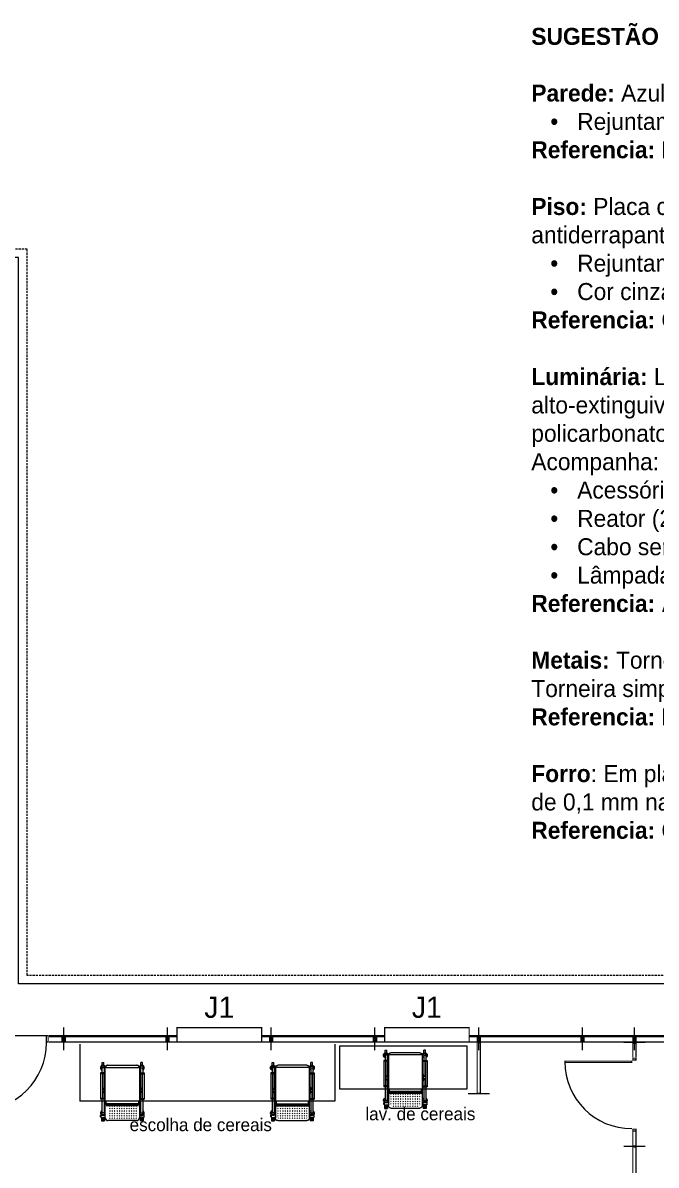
# Model space of a CAD drawing. Header units: millimetres. Extents: x -18806 to 201070, y -25046 to 92854.
# Drawn here: x 166125 to 173571, y 79422 to 92854 of the extents above; entities that cross this region are included whole.
import ezdxf
from ezdxf.enums import TextEntityAlignment as Align

# ---------------------------------------------------------------- set-up
doc = ezdxf.new("R2010")
doc.units = ezdxf.units.MM
doc.header["$LTSCALE"] = 50
doc.linetypes.add('DASHED', pattern=[0.75, 0.5, -0.25])
doc.linetypes.add('HIDDEN2', pattern=[0.1875, 0.125, -0.0625])
for name, color, linetype in [('DET', 8, 'Continuous'), ('LAYC', 4, 'Continuous'), ('SOB', 8, 'HIDDEN2')]:
    doc.layers.add(name, color=color, linetype=linetype)
doc.styles.add('1', font='stylu.ttf', dxfattribs={"width": 0.75, "height": 0.35})
doc.styles.add('2', font='stylu.ttf', dxfattribs={"height": 0.35})
doc.styles.add('L1', font='txt', dxfattribs={"height": 0.18})
doc.dimstyles.new('1', dxfattribs={"dimtxt": 0.2, "dimasz": 0.1, "dimexe": 0.1, "dimexo": 0.9, "dimgap": 0.1, "dimtad": 1, "dimzin": 0, "dimdsep": 46, "dimtxsty": '1', "dimsah": 1, "dimcen": -0.1, "dimclrt": 1, "dimadec": 0, "dimazin": 0, "dimtfac": 1, "dimtmove": 0, "dimatfit": 1, "dimfxl": 0, "dimtolj": 1, "dimtzin": 0, "dimarcsym": 0})

# ---------------------------------------------------------------- blocks, each defined once
blk = doc.blocks.new('*D181')
at = {"layer": 'Defpoints', "color": 0}
for p in [(199115, 81858), (166175, 81653), (199115, 81653)]:
    blk.add_point(p, dxfattribs=at)
at = {"color": 7, "insert": (182645, 81858), "char_height": 0.35, "attachment_point": 5, "style": '1'}
blk.add_mtext('\\A1;32940.00', dxfattribs=at)
blk = doc.blocks.new('_None')
blk = doc.blocks.new('_OBLIQUE')
at = {"color": 0, "linetype": 'ByBlock'}
blk.add_line((-0.5, -0.5), (0.5, 0.5), dxfattribs=at)
blk = doc.blocks.new('*D182')
at = {"layer": 'Defpoints', "color": 0}
for p in [(166075, 90093), (166856, 90093), (166075, 81553)]:
    blk.add_point(p, dxfattribs=at)
at = {"color": 7, "insert": (166855, 85823), "char_height": 0.35, "attachment_point": 5, "rotation": 90, "style": '1'}
blk.add_mtext('\\A1;8540.00', dxfattribs=at)
blk = doc.blocks.new('if11')
at = {"color": 24}
for p, q in [((0, -0.125), (0, 0.125)), ((1.22, -0.125), (1.22, 0.125))]:
    blk.add_line(p, q, dxfattribs=at)
at = {"color": 3, "const_width": 0.014}
blk.add_lwpolyline([(1.22, 0.018), (0, 0.018)], dxfattribs=at)
at = {"color": 24, "const_width": 0.014}
blk.add_lwpolyline([(0.007, 0.008), (0.007, -0.018), (1.213, -0.018), (1.213, 0.011)], dxfattribs=at)
at = {"style": 'L1', "flags": 3}
blk.add_attdef('BLOCO', (0, 0.305), '', height=0.18, dxfattribs=at)
blk = doc.blocks.new('f1')
at = {"color": 24}
for p, q in [((0, 0.09), (0, -0.18)), ((1.22, 0.09), (1.22, -0.18))]:
    blk.add_line(p, q, dxfattribs=at)
at = {"color": 24, "const_width": 0.014}
blk.add_lwpolyline([(0, -0.007), (1.22, -0.007)], dxfattribs=at)
at = {"color": 170, "const_width": 0.026}
blk.add_lwpolyline([(0.013, -0.016), (0.013, -0.077), (1.207, -0.077), (1.207, -0.016)], dxfattribs=at)
at = {"style": 'L1', "flags": 3}
blk.add_attdef('BLOCO', (0, 0.224), '', height=0.18, dxfattribs=at)
blk = doc.blocks.new('ip1d1')
at = {"color": 24}
for p, q in [((0, -0.125), (0, 0.125)), ((1.22, -0.125), (1.22, 0.125))]:
    blk.add_line(p, q, dxfattribs=at)
at = {"color": 40, "const_width": 0.014}
blk.add_lwpolyline([(0.987, 0.818), (0.987, 0.032), (1.003, 0.032), (1.003, 0.818)], close=True, dxfattribs=at)
at = {"color": 3, "const_width": 0.014}
for points in [[(0.174, 0.018), (0.007, 0.018), (0.007, -0.018)], [(1.22, 0.018), (1.046, 0.018)]]:
    blk.add_lwpolyline(points, dxfattribs=at)
at = {"color": 7, "const_width": 0.014}
for points in [[(0.203, 0.018), (0.203, -0.018), (0.182, -0.018), (0.182, 0.018)], [(1.017, 0.018), (1.017, -0.018), (1.038, -0.018), (1.038, 0.018)]]:
    blk.add_lwpolyline(points, close=True, dxfattribs=at)
at = {"color": 24, "const_width": 0.014}
for points in [[(1.046, -0.018), (1.213, -0.018), (1.213, 0.012)], [(0.007, -0.018), (0.174, -0.018)]]:
    blk.add_lwpolyline(points, dxfattribs=at)
at = {"color": 40}
blk.add_arc((0.995, 0.032), 0.786, 90, 180, dxfattribs=at)
at = {"style": 'L1', "flags": 3}
blk.add_attdef('BLOCO', (0, 0.915), '', height=0.18, dxfattribs=at)
blk = doc.blocks.new('f11')
at = {"color": 24}
for p, q in [((0, 0.09), (0, -0.18)), ((1.22, 0.09), (1.22, -0.18))]:
    blk.add_line(p, q, dxfattribs=at)
at = {"color": 3, "const_width": 0.014}
blk.add_lwpolyline([(0, -0.007), (1.22, -0.007)], dxfattribs=at)
at = {"color": 170, "const_width": 0.026}
blk.add_lwpolyline([(0.013, -0.016), (0.013, -0.077), (1.207, -0.077), (1.207, -0.016)], dxfattribs=at)
at = {"style": 'L1', "flags": 3}
blk.add_attdef('BLOCO', (0, 0.224), '', height=0.18, dxfattribs=at)
blk = doc.blocks.new('j1a1')
at = {"color": 24}
for p, q in [((0, 0.09), (0, -0.18)), ((1.22, 0.09), (1.22, -0.18))]:
    blk.add_line(p, q, dxfattribs=at)
at = {"color": 3, "const_width": 0.014}
blk.add_lwpolyline([(0, -0.007), (1.22, -0.007)], dxfattribs=at)
at = {"color": 170, "const_width": 0.026}
for points in [[(0.013, -0.016), (0.013, -0.077), (0.105, -0.077)], [(1.115, -0.077), (1.207, -0.077), (1.207, -0.016)]]:
    blk.add_lwpolyline(points, dxfattribs=at)
at = {"color": 7, "const_width": 0.014}
blk.add_lwpolyline([(0.113, -0.016), (0.113, -0.177), (1.107, -0.177), (1.107, -0.016)], dxfattribs=at)
at = {"color": 7, "style": '2'}
blk.add_text('J1', height=0.25, rotation=180, dxfattribs=at).set_placement((0.61, -0.415), align=Align.MIDDLE)
at = {"style": 'L1', "flags": 3}
blk.add_attdef('BLOCO', (0, 0.199), '', height=0.18, dxfattribs=at)
blk = doc.blocks.new('f21')
at = {"color": 24}
for p, q in [((0, 0.09), (0, -0.18)), ((0.61, 0.09), (0.61, -0.18))]:
    blk.add_line(p, q, dxfattribs=at)
at = {"color": 3, "const_width": 0.014}
blk.add_lwpolyline([(0, -0.007), (0.61, -0.007)], dxfattribs=at)
at = {"color": 170, "const_width": 0.026}
blk.add_lwpolyline([(0.013, -0.016), (0.013, -0.077), (0.597, -0.077), (0.597, -0.016)], dxfattribs=at)
at = {"style": 'L1', "flags": 3}
blk.add_attdef('BLOCO', (-0.019, 0.194), '', height=0.18, dxfattribs=at)
blk = doc.blocks.new('p1d1')
at = {"color": 24}
for p, q in [((0, 0.09), (0, -0.18)), ((1.22, 0.09), (1.22, -0.18))]:
    blk.add_line(p, q, dxfattribs=at)
at = {"color": 40, "const_width": 0.014}
blk.add_lwpolyline([(0.982, 0.793), (0.982, 0), (1.01, 0), (1.01, 0.793)], close=True, dxfattribs=at)
at = {"color": 3, "const_width": 0.014}
for points in [[(0, -0.007), (0.173, -0.007)], [(1.047, -0.007), (1.22, -0.007)]]:
    blk.add_lwpolyline(points, dxfattribs=at)
at = {"color": 170, "const_width": 0.026}
for points in [[(0.013, -0.016), (0.013, -0.077), (0.173, -0.077)], [(1.047, -0.077), (1.207, -0.077), (1.207, -0.016)]]:
    blk.add_lwpolyline(points, dxfattribs=at)
at = {"color": 7, "const_width": 0.014}
for points in [[(0.203, -0.007), (0.182, -0.007), (0.182, -0.083), (0.203, -0.083)], [(1.017, -0.007), (1.038, -0.007), (1.038, -0.083), (1.017, -0.083)]]:
    blk.add_lwpolyline(points, close=True, dxfattribs=at)
blk.add_lwpolyline([(0.203, -0.083), (1.017, -0.083)], dxfattribs=at)
at = {"color": 40}
blk.add_arc((0.996, 0), 0.793, 90, 180, dxfattribs=at)
at = {"style": 'L1', "flags": 3}
blk.add_attdef('BLOCO', (0, 0.915), '', height=0.18, dxfattribs=at)
blk = doc.blocks.new('CAR-CE')
at = {"layer": 'DET'}
h = blk.add_hatch(dxfattribs=at)
h.set_pattern_fill('CROSS', color=256, scale=0.08, angle=45, style=0)
h.set_pattern_definition([(45, (-5.93076, -38.908845), (3e-18, 0.028284271), [0.01, -0.03]), (135, (-5.923688, -38.908845), (-0.028284271, 5e-18), [0.01, -0.03])])
h.paths.add_polyline_path([(0.17, 0.189, 0.414214), (0.145, 0.214), (-0.145, 0.214, 0.414214), (-0.17, 0.189), (-0.17, 0.052), (0.17, 0.052)])
for p, q in [((-0.255, 0.183), (-0.255, 0.163)), ((-0.251, 0.183), (-0.255, 0.183)), ((-0.255, 0.163), (-0.251, 0.163)), ((-0.251, 0.19), (-0.204, 0.19)), ((-0.251, 0.155), (-0.251, 0.19)), ((-0.245, 0.19), (-0.245, 0.23)), ((-0.245, 0.23), (-0.21, 0.23)), ((-0.215, 0.136), (-0.24, 0.136)), ((-0.24, 0), (-0.24, 0.136)), ((-0.215, 0), (-0.215, 0.136)), ((-0.215, 0.136), (-0.2, 0.136)), ((-0.21, 0.19), (-0.21, 0.23)), ((-0.204, 0.155), (-0.204, 0.19)), ((-0.2, 0), (-0.2, 0.196)), ((-0.17, 0.226), (0.17, 0.226)), ((0.2, 0.196), (0.2, 0)), ((0.215, 0.136), (0.2, 0.136)), ((0.251, 0.19), (0.204, 0.19)), ((0.204, 0.155), (0.204, 0.19)), ((0.245, 0.23), (0.21, 0.23)), ((0.21, 0.19), (0.21, 0.23)), ((0.215, 0), (0.215, 0.136)), ((0.215, 0.136), (0.24, 0.136)), ((0.24, 0), (0.24, 0.136)), ((0.245, 0.19), (0.245, 0.23)), ((0.251, 0.155), (0.251, 0.19)), ((0.251, 0.183), (0.255, 0.183)), ((0.255, 0.163), (0.251, 0.163)), ((0.255, 0.183), (0.255, 0.163)), ((-0.215, 0.116), (-0.2, 0.116)), ((-0.19, 0.052), (0.19, 0.052)), ((-0.19, 0.04), (0.19, 0.04)), ((-0.19, 0), (-0.19, 0.04)), ((-0.19, 0.029), (0.19, 0.029)), ((0.19, 0.04), (0.19, 0)), ((0.215, 0.116), (0.2, 0.116))]:
    blk.add_line(p, q, dxfattribs=at)
for centre, radius, start, end in [((-0.228, 0.136), 0.03, 23.5565, 245.3757), ((-0.228, 0.136), 0.02, 0, 231.3178), ((-0.17, 0.196), 0.03, 90, 180), ((0.17, 0.196), 0.03, 0, 90), ((0.227, 0.136), 0.03, 294.6243, 156.4435), ((0.227, 0.136), 0.02, 308.6822, 180), ((-0.228, 0.136), 0.03, 294.6243, 318.1897), ((0.227, 0.136), 0.03, 221.8103, 245.3757)]:
    blk.add_arc(centre, radius, start, end, dxfattribs=at)
for points in [[(-0.21, 0.23), (-0.21, 0.19), (-0.245, 0.23), (-0.245, 0.19)], [(0.21, 0.23), (0.21, 0.19), (0.245, 0.23), (0.245, 0.19)]]:
    blk.add_solid(points, dxfattribs=at)
at = {"layer": 'SOB', "linetype": 'HIDDEN2'}
for p, q in [((-0.255, -0.334), (-0.255, -0.024)), ((-0.2, -0.024), (-0.255, -0.024)), ((-0.2, -0.034), (-0.255, -0.034)), ((-0.24, -0.024), (-0.24, 0)), ((-0.235, -0.324), (-0.235, -0.034)), ((-0.235, -0.104), (-0.208, -0.104)), ((-0.235, -0.119), (-0.208, -0.119)), ((-0.215, -0.024), (-0.215, 0)), ((-0.215, -0.104), (-0.215, -0.034)), ((-0.208, -0.164), (-0.208, -0.094)), ((-0.208, -0.094), (-0.2, -0.094)), ((-0.2, -0.394), (-0.2, 0)), ((0.2, 0), (0.2, -0.394)), ((0.2, -0.024), (0.255, -0.024)), ((0.2, -0.034), (0.255, -0.034)), ((0.208, -0.094), (0.2, -0.094)), ((0.208, -0.164), (0.208, -0.094)), ((0.235, -0.104), (0.208, -0.104)), ((0.235, -0.119), (0.208, -0.119)), ((0.215, -0.024), (0.215, 0)), ((0.215, -0.104), (0.215, -0.034)), ((0.235, -0.324), (0.235, -0.034)), ((0.24, -0.024), (0.24, 0)), ((0.255, -0.334), (0.255, -0.024)), ((-0.235, -0.139), (-0.208, -0.139)), ((-0.235, -0.154), (-0.208, -0.154)), ((-0.215, -0.324), (-0.215, -0.154)), ((-0.208, -0.164), (-0.2, -0.164)), ((0.208, -0.164), (0.2, -0.164)), ((0.235, -0.139), (0.208, -0.139)), ((0.235, -0.154), (0.208, -0.154)), ((0.215, -0.324), (0.215, -0.154)), ((-0.2, -0.324), (-0.255, -0.324)), ((-0.2, -0.334), (-0.255, -0.334)), ((-0.24, -0.394), (-0.24, -0.334)), ((-0.215, -0.394), (-0.24, -0.394)), ((-0.215, -0.394), (-0.215, -0.334)), ((-0.215, -0.374), (-0.2, -0.374)), ((-0.215, -0.394), (-0.2, -0.394)), ((0.189, -0.399), (-0.189, -0.399)), ((0.2, -0.324), (0.255, -0.324)), ((0.2, -0.334), (0.255, -0.334)), ((0.215, -0.374), (0.2, -0.374)), ((0.215, -0.394), (0.2, -0.394)), ((0.215, -0.394), (0.215, -0.334)), ((0.215, -0.394), (0.24, -0.394)), ((0.24, -0.394), (0.24, -0.334)), ((-0.237, -0.422), (-0.237, -0.456)), ((-0.237, -0.456), (-0.218, -0.456)), ((-0.218, -0.422), (-0.218, -0.456)), ((0.17, -0.424), (-0.17, -0.424)), ((0.218, -0.422), (0.218, -0.456)), ((0.237, -0.456), (0.218, -0.456)), ((0.237, -0.422), (0.237, -0.456))]:
    blk.add_line(p, q, dxfattribs=at)
for centre, radius, start, end in [((-0.228, -0.394), 0.03, 114.6243, 343.4022), ((-0.228, -0.394), 0.02, 128.6822, 0), ((-0.228, -0.394), 0.03, 41.8103, 65.3757), ((-0.17, -0.394), 0.03, 180, 270), ((0.17, -0.394), 0.03, 270, 0), ((0.227, -0.394), 0.03, 196.5978, 65.3757), ((0.227, -0.394), 0.03, 114.6243, 138.1897), ((0.227, -0.394), 0.02, 180, 51.3178)]:
    blk.add_arc(centre, radius, start, end, dxfattribs=at)

msp = doc.modelspace()

# ---------------------------------------------------------------- linework, layer by layer
at = {"color": 24}
for p, q in [((171610.012, 80869.825), (171360.012, 80869.825)), ((171610.012, 80259.825), (171360.012, 80259.825))]:
    msp.add_line(p, q, dxfattribs=at)
at = {"color": 7, "linetype": 'DASHED'}
for points in [[(166175.012, 81652.825), (166175.012, 90192.825), (153105.012, 90192.825), (153105.012, 81652.825)], [(153105.012, 81652.825), (138975.012, 81652.825), (138974.524, 68582.825), (199115.012, 68582.825), (199115.012, 81652.825), (166175.012, 81652.825)]]:
    msp.add_lwpolyline(points, dxfattribs=at)
at = {"color": 1}
msp.add_lwpolyline([(153705.012, 81552.825), (139075.012, 81552.825), (139075.012, 69182.825), (199015.012, 69182.825), (199015.012, 81552.825), (166075.012, 81552.825), (166075.012, 90092.825), (153705.012, 90092.825)], close=True, dxfattribs=at)
at = {"color": 3, "const_width": 14}
msp.add_lwpolyline([(171467.012, 80259.825), (171467.012, 80869.825)], dxfattribs=at)
at = {"color": 24, "const_width": 14}
msp.add_lwpolyline([(171476.668, 80862.825), (171503.012, 80862.825), (171503.012, 80266.825), (171474.256, 80266.825)], dxfattribs=at)
at = {"layer": 'LAYC'}
for p, q in [((166794.623, 80844.825), (166794.623, 80172.825)), ((169794.623, 80844.825), (169794.623, 80172.825)), ((169794.623, 80172.825), (166794.623, 80172.825))]:
    msp.add_line(p, q, dxfattribs=at)
msp.add_lwpolyline([(169849.717, 80321.469), (171349.717, 80321.469), (171349.717, 80821.469), (169849.717, 80821.469)], close=True, dxfattribs=at)

# ---------------------------------------------------------------- block references
at = {"color": 7, "yscale": 1000, "zscale": 1000}
for name, p, xscale, rotation in [('j1a1', (169045.012, 80862.825), 1000, 180), ('j1a1', (171485.012, 80862.825), 1000, 180), ('p1d1', (166605.012, 80862.825), 1000, 180), ('f11', (167825.012, 80862.825), 1000, 180), ('f11', (170265.012, 80862.825), 1000, 180), ('f11', (172705.012, 80862.825), 1000, 180), ('f21', (173315.012, 80862.825), 1000, 180), ('f1', (174535.012, 80862.825), 1000, 180), ('ip1d1', (173315.012, 79642.825), 1000, 90), ('if11', (173315.012, 79642.825), -1000, 90)]:
    msp.add_blockref(name, p, dxfattribs=dict(at, xscale=xscale, rotation=rotation))
at = {"layer": 'LAYC', "yscale": 1000, "zscale": 1000, "rotation": 180}
for p, xscale in [((170623.015, 80319.968), -1000), ((167294.623, 80172.825), 1000), ((169294.623, 80172.825), -1000)]:
    msp.add_blockref('CAR-CE', p, dxfattribs=dict(at, xscale=xscale))

# ---------------------------------------------------------------- texts
at = {"color": 7, "style": '2'}
for s, p in [('lav. de cereais', (170798.849, 79950.277)), ('escolha de cereais', (168216.751, 79822.246))]:
    msp.add_text(s, height=150, dxfattribs=at).set_placement(p, align=Align.CENTER)
at = {"layer": 'LAYC', "insert": (172103.131, 92794.943), "char_height": 200, "width": 12524.74085, "attachment_point": 1, "style": '2'}
msp.add_mtext('{\\fStylus BT|b1|i0|c0|p34;\\C7;SUGESTÃO DE ACABAMENTOS PARA COZINHA\\P\\PParede:\\fStylus BT|b0|i0|c0|p34; Azulejo branco brilhante em todo o pé-direito\\P\\fSymbol|b0|i0|c2|p18;   ·   \\fStylus BT|b0|i0|c0|p34;Rejuntamento antiácido\\P\\fStylus BT|b1|i0|c0|p34;Referencia: Eliane, Portobello ou similar.\\P\\fStylus BT|b0|i0|c0|p34;\\P\\fStylus BT|b1|i0|c0|p34;Piso:\\fStylus BT|b0|i0|c0|p34; Placa cerâmica extrudada a vácuo, resistente à agressão e desbaste com superfície não porosa, antiderrapante e que evitam absorção de gordura e óleo. \\P\\fSymbol|b0|i0|c2|p18;   ·   \\fStylus BT|b0|i0|c0|p34;Rejuntamento antiácido\\P\\fSymbol|b0|i0|c2|p18;   ·   \\fStylus BT|b0|i0|c0|p34;Cor cinza claro\\P\\fStylus BT|b1|i0|c0|p34;Referencia: Cerâmica Gail, linha Kitchen ou similar.\\P\\fStylus BT|b0|i0|c0|p34;\\P\\fStylus BT|b1|i0|c0|p34;Luminária:\\fStylus BT|b0|i0|c0|p34; Luminária hermética de sobrepor, com corpo moldado em policarbonato de alta resistência e alto-extinguivel, com proteção UV estabilizado vedação à prova de água com refletor parabólico em policarbonato metalizado de alta performance luminosa.\\PAcompanha:\\P\\fSymbol|b0|i0|c2|p18;   ·   \\fStylus BT|b0|i0|c0|p34;Acessórios para montagem/instalação\\P\\fSymbol|b0|i0|c2|p18;   ·   \\fStylus BT|b0|i0|c0|p34;Reator (220V)\\P\\fSymbol|b0|i0|c2|p18;   ·   \\fStylus BT|b0|i0|c0|p34;Cabo sem plug e \\P\\fSymbol|b0|i0|c2|p18;   ·   \\fStylus BT|b0|i0|c0|p34;Lâmpadas (2 x 32W)\\P\\fStylus BT|b1|i0|c0|p34;Referencia: Aureon/Beghelli ou similar\\P\\fStylus BT|b0|i0|c0|p34;\\P\\fStylus BT|b1|i0|c0|p34;Metais:\\fStylus BT|b0|i0|c0|p34; Torneira misturadora de parede, cromado, com bica móvel e arejador, articulável, bitola ¾”\\PTorneira simples de parede, cromado, com bica móvel e arejador articulável, bitola ¾”.\\P\\fStylus BT|b1|i0|c0|p34;Referencia: DOCOL, DECA ou similar. \\P\\fStylus BT|b0|i0|c0|p34;\\P\\fStylus BT|b1|i0|c0|p34;Forro\\fStylus BT|b0|i0|c0|p34;: Em placas de gesso acartonadas, modulação de 625 x 1.250 mm, classe “A”,com película de PVC de 0,1 mm na face aparente. Estrutura em perfis de alumínio.\\P\\fStylus BT|b1|i0|c0|p34;Referencia: GIPREX ou similar}', dxfattribs=at)

# ---------------------------------------------------------------- dimensions: what is measured, and where the dimension line sits
at = {"color": 7}
dim = msp.add_linear_dim(base=(166855.746, 90092.825), p1=(166075.012, 81552.825), p2=(166075.012, 90092.825), angle=90, dimstyle='1', override={"dimtxt": 0.36, "dimasz": 0.2, "dimblk1": 'None', "dimblk2": 'None', "dimcen": 0, "dimse1": 1, "dimse2": 1, "dimsd1": 1, "dimsd2": 1, "dimclrt": 7, "dimldrblk": 'OBLIQUE'}, dxfattribs=at)
dim.commit()
dim.dimension.update_dxf_attribs({"geometry": '*D182', "text_midpoint": (166855.462, 85822.825)})
dim = msp.add_linear_dim(base=(199115.012, 81857.986), p1=(166175.012, 81652.825), p2=(199115.012, 81652.825), dimstyle='1', override={"dimtxt": 0.36, "dimasz": 0.2, "dimblk1": 'None', "dimblk2": 'None', "dimcen": 0, "dimse1": 1, "dimse2": 1, "dimsd1": 1, "dimsd2": 1, "dimclrt": 7, "dimldrblk": 'OBLIQUE'}, dxfattribs=at)
dim.commit()
dim.dimension.update_dxf_attribs({"geometry": '*D181', "text_midpoint": (182645.012, 81858.27)})

doc.saveas('drawing.dxf')
